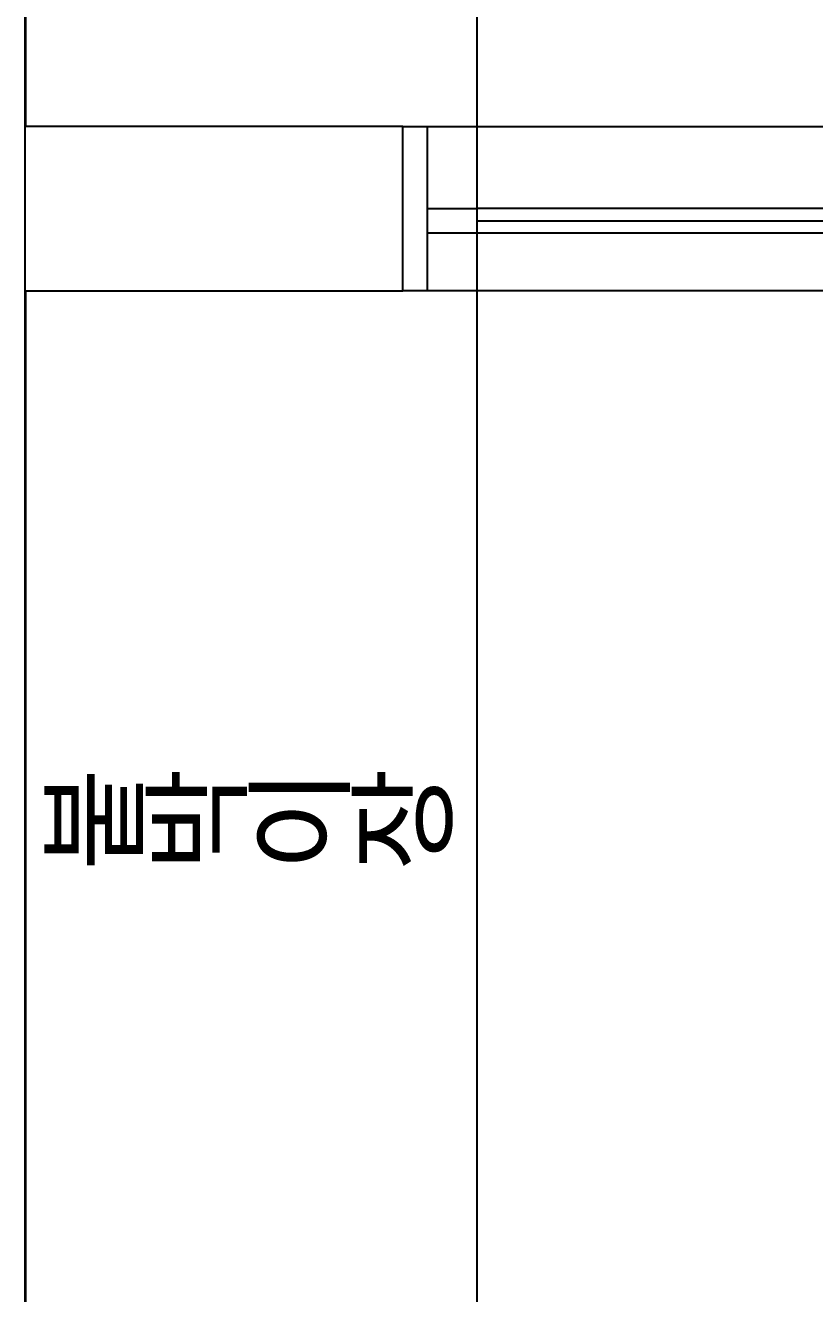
# Model space of a CAD drawing. Header units: millimetres. Extents: x -41292 to 298682, y -22072 to 33155.
# Drawn here: x 29135 to 30096, y -13390 to -11846 of the extents above; entities that cross this region are included whole.
import ezdxf

# ---------------------------------------------------------------- set-up
doc = ezdxf.new("R2010")
doc.units = ezdxf.units.MM
for name, color, linetype in [('0-ELC TEXT', 7, 'Continuous'), ('벽1', 2, 'Continuous'), ('창호', 4, 'Continuous'), ('틀', 8, 'Continuous')]:
    doc.layers.add(name, color=color, linetype=linetype)
doc.styles.add('코레일둥고', font='@Microsoft JhengHei Light.ttf')

# ---------------------------------------------------------------- blocks, each defined once
blk = doc.blocks.new('rmfnasesx')
for p, q in [((56597.9, 1753), (56597.9, 6581.3)), ((57147.9, 4267.2), (57147.9, 1854.8))]:
    blk.add_line(p, q)

msp = doc.modelspace()

# ---------------------------------------------------------------- linework, layer by layer
at = {"layer": '벽1'}
for p, q in [((29134.67, -8299.42), (29134.67, -11969.42)), ((29594.67, -11969.42), (29134.67, -11969.42)), ((29594.67, -12169.42), (29594.67, -11969.42)), ((29134.67, -12169.42), (29134.67, -13559.42)), ((29134.67, -12169.42), (29594.67, -12169.42))]:
    msp.add_line(p, q, dxfattribs=at)
at = {"layer": '창호'}
for p, q in [((31517.17, -12069.42), (29684.67, -12069.42)), ((31517.17, -12099.42), (29684.67, -12099.42))]:
    msp.add_line(p, q, dxfattribs=at)
at = {"layer": '틀'}
for p, q in [((29594.67, -11969.42), (33499.67, -11969.42)), ((29594.67, -12169.42), (29594.67, -11969.42)), ((29624.67, -12169.42), (29624.67, -11969.42)), ((29684.67, -12084.42), (31517.17, -12084.42)), ((33499.67, -12169.42), (29594.67, -12169.42))]:
    msp.add_line(p, q, dxfattribs=at)
msp.add_lwpolyline([(29624.67, -12099.42), (29624.67, -12069.42), (29684.67, -12069.42), (29684.67, -12099.42)], close=True, dxfattribs=at)

# ---------------------------------------------------------------- block references
msp.add_blockref('rmfnasesx', (-27463.27, -15512.43))

# ---------------------------------------------------------------- texts
at = {"layer": '0-ELC TEXT', "style": '코레일둥고'}
msp.add_text('붙박이장', height=100, dxfattribs=at).set_placement((29148.59, -12859.39))

doc.saveas('drawing.dxf')
